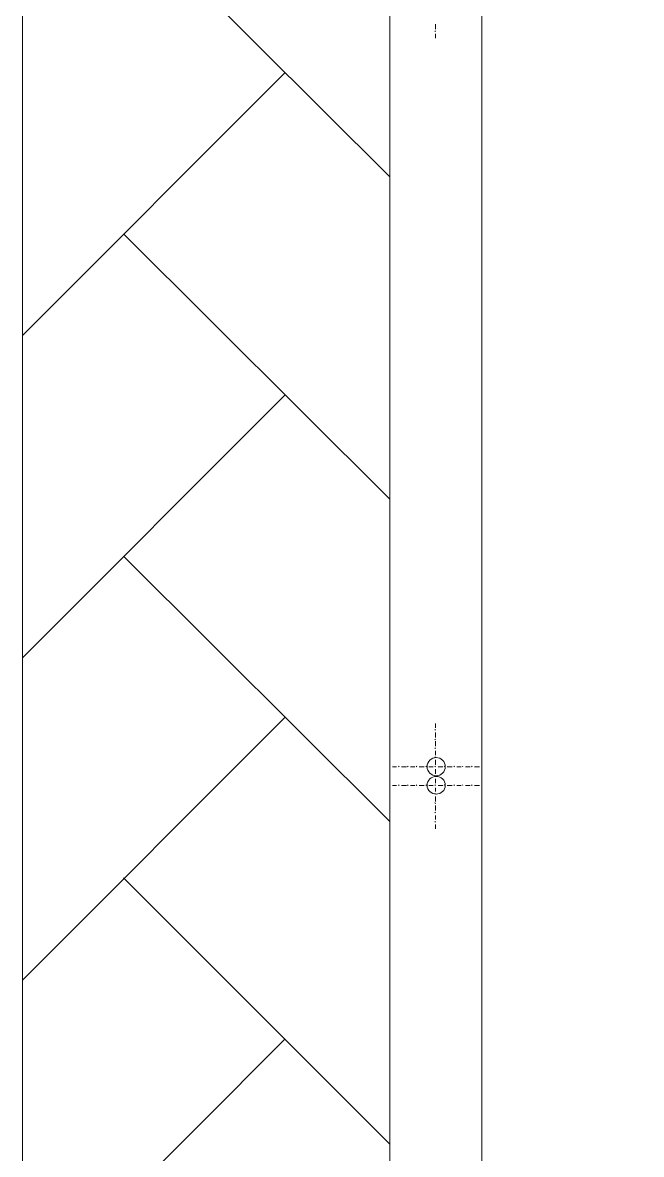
# Model space of a CAD drawing. Header units: millimetres. Extents: x 2928 to 3112, y 1220 to 1280.
# Drawn here: x 2939.241 to 2940.937, y 1246.81 to 1249.911 of the extents above; entities that cross this region are included whole.
import ezdxf

# ---------------------------------------------------------------- set-up
doc = ezdxf.new("R2010")
doc.units = ezdxf.units.MM

msp = doc.modelspace()

# ---------------------------------------------------------------- linework, layer by layer
at = {"color": 7, "linetype": 'Continuous', "lineweight": 5, "true_color": 0x000007}
msp.add_lwpolyline([(2939.24129, 1264.04895), (2939.24129, 1239.30359), (2939.24129, 1239.30359)], dxfattribs=at)
at = {"color": 252, "linetype": 'Continuous', "lineweight": 13, "true_color": 0x989898}
msp.add_lwpolyline([(2982.2769, 1240.06027), (2940.24797, 1240.06027), (2940.24797, 1263.2906), (2982.2769, 1263.2906)], close=True, dxfattribs=at)
at = {"color": 7, "linetype": 'Continuous', "lineweight": 20, "true_color": 0x000007}
msp.add_lwpolyline([(2954.85818, 1263.03893), (2954.85818, 1263.2906), (2940.24797, 1263.2906), (2940.24797, 1240.06027), (2954.82318, 1240.06027), (2954.82318, 1240.31361), (2940.49964, 1240.31361), (2940.49964, 1263.03893)], close=True, dxfattribs=at)
at = {"color": 9, "linetype": 'Continuous', "lineweight": 13, "true_color": 0xbababa}
for points in [[(2940.24797, 1249.48874), (2939.51796, 1250.21542), (2939.51796, 1250.21542)], [(2939.24129, 1249.05373), (2939.95963, 1249.77374), (2939.95963, 1249.77374)], [(2940.24797, 1248.60539), (2939.51796, 1249.33207), (2939.51796, 1249.33207)], [(2939.24129, 1248.17039), (2939.95963, 1248.8904), (2939.95963, 1248.8904)], [(2940.24797, 1247.72205), (2939.51796, 1248.44872), (2939.51796, 1248.44872)], [(2939.24129, 1247.28704), (2939.95963, 1248.00705), (2939.95963, 1248.00705)], [(2940.24797, 1246.83703), (2939.51796, 1247.56704), (2939.51796, 1247.56704)], [(2939.24129, 1246.40369), (2939.95963, 1247.12537), (2939.95963, 1247.12537)]]:
    msp.add_lwpolyline(points, dxfattribs=at)
at = {"color": 252, "linetype": 'Continuous', "lineweight": 13, "true_color": 0x989898}
for points in [[(2940.37297, 1249.90708), (2940.37297, 1249.89374), (2940.37297, 1249.89374)], [(2940.37297, 1249.88708), (2940.3713, 1249.88874), (2940.3713, 1249.88874)], [(2940.37297, 1249.88041), (2940.37297, 1249.86874), (2940.37297, 1249.86874)], [(2940.37297, 1247.97205), (2940.3713, 1247.97372), (2940.3713, 1247.97372)], [(2940.37297, 1247.99038), (2940.37297, 1247.97872), (2940.37297, 1247.97872)], [(2940.37297, 1247.94538), (2940.3713, 1247.94705), (2940.3713, 1247.94705)], [(2940.37297, 1247.96538), (2940.37297, 1247.95205), (2940.37297, 1247.95205)], [(2940.37297, 1247.92205), (2940.3713, 1247.92372), (2940.3713, 1247.92372)], [(2940.37297, 1247.92205), (2940.3713, 1247.92372), (2940.3713, 1247.92372)], [(2940.37297, 1247.94205), (2940.37297, 1247.92872), (2940.37297, 1247.92872)], [(2940.37297, 1247.94038), (2940.37297, 1247.92872), (2940.37297, 1247.92872)], [(2940.37297, 1247.91538), (2940.37297, 1247.90372), (2940.37297, 1247.90372)], [(2940.37297, 1247.91538), (2940.37297, 1247.90372), (2940.37297, 1247.90372)], [(2940.37297, 1247.89705), (2940.3713, 1247.89872), (2940.3713, 1247.89872)], [(2940.37297, 1247.89705), (2940.3713, 1247.89872), (2940.3713, 1247.89872)], [(2940.37297, 1247.89038), (2940.37297, 1247.87705), (2940.37297, 1247.87705)], [(2940.37297, 1247.89038), (2940.37297, 1247.87705), (2940.37297, 1247.87705)], [(2940.2663, 1247.87205), (2940.25464, 1247.87205), (2940.25464, 1247.87205)], [(2940.27297, 1247.87205), (2940.2713, 1247.87372), (2940.2713, 1247.87372)], [(2940.29297, 1247.87205), (2940.27964, 1247.87205), (2940.27964, 1247.87205)], [(2940.29797, 1247.87205), (2940.2963, 1247.87372), (2940.2963, 1247.87372)], [(2940.3163, 1247.87205), (2940.30464, 1247.87205), (2940.30464, 1247.87205)], [(2940.3213, 1247.87205), (2940.31964, 1247.87372), (2940.31964, 1247.87372)], [(2940.3413, 1247.87205), (2940.32797, 1247.87205), (2940.32797, 1247.87205)], [(2940.34797, 1247.87205), (2940.3463, 1247.87372), (2940.3463, 1247.87372)], [(2940.3663, 1247.87205), (2940.35464, 1247.87205), (2940.35464, 1247.87205)], [(2940.37297, 1247.87205), (2940.3713, 1247.87372), (2940.3713, 1247.87372)], [(2940.37297, 1247.87205), (2940.3713, 1247.87372), (2940.3713, 1247.87372)], [(2940.37297, 1247.87205), (2940.3713, 1247.87372), (2940.3713, 1247.87372)], [(2940.37297, 1247.86538), (2940.37297, 1247.85205), (2940.37297, 1247.85205)], [(2940.37297, 1247.86538), (2940.37297, 1247.85205), (2940.37297, 1247.85205)], [(2940.39297, 1247.87205), (2940.37964, 1247.87205), (2940.37964, 1247.87205)], [(2940.39964, 1247.87205), (2940.3963, 1247.87372), (2940.3963, 1247.87372)], [(2940.41797, 1247.87205), (2940.40464, 1247.87205), (2940.40464, 1247.87205)], [(2940.42464, 1247.87205), (2940.42297, 1247.87372), (2940.42297, 1247.87372)], [(2940.44297, 1247.87205), (2940.4313, 1247.87205), (2940.4313, 1247.87205)], [(2940.44797, 1247.87205), (2940.4463, 1247.87372), (2940.4463, 1247.87372)], [(2940.46797, 1247.87205), (2940.45464, 1247.87205), (2940.45464, 1247.87205)], [(2940.47297, 1247.87205), (2940.47131, 1247.87372), (2940.47131, 1247.87372)], [(2940.49297, 1247.87205), (2940.47964, 1247.87205), (2940.47964, 1247.87205)], [(2940.2663, 1247.82038), (2940.25464, 1247.82038), (2940.25464, 1247.82038)], [(2940.27297, 1247.82038), (2940.2713, 1247.82205), (2940.2713, 1247.82205)], [(2940.29297, 1247.82038), (2940.27964, 1247.82038), (2940.27964, 1247.82038)], [(2940.29797, 1247.82038), (2940.2963, 1247.82205), (2940.2963, 1247.82205)], [(2940.3163, 1247.82038), (2940.30464, 1247.82038), (2940.30464, 1247.82038)], [(2940.3213, 1247.82038), (2940.31964, 1247.82205), (2940.31964, 1247.82205)], [(2940.3413, 1247.82038), (2940.32797, 1247.82038), (2940.32797, 1247.82038)], [(2940.34797, 1247.82038), (2940.3463, 1247.82205), (2940.3463, 1247.82205)], [(2940.3663, 1247.82038), (2940.35464, 1247.82038), (2940.35464, 1247.82038)], [(2940.37297, 1247.84538), (2940.3713, 1247.84705), (2940.3713, 1247.84705)], [(2940.37297, 1247.84538), (2940.3713, 1247.84705), (2940.3713, 1247.84705)], [(2940.37297, 1247.82038), (2940.3713, 1247.82205), (2940.3713, 1247.82205)], [(2940.37297, 1247.82038), (2940.3713, 1247.82205), (2940.3713, 1247.82205)], [(2940.37297, 1247.82038), (2940.3713, 1247.82205), (2940.3713, 1247.82205)], [(2940.37297, 1247.83872), (2940.37297, 1247.82705), (2940.37297, 1247.82705)], [(2940.37297, 1247.83872), (2940.37297, 1247.82705), (2940.37297, 1247.82705)], [(2940.39297, 1247.82038), (2940.37964, 1247.82038), (2940.37964, 1247.82038)], [(2940.39964, 1247.82038), (2940.3963, 1247.82205), (2940.3963, 1247.82205)], [(2940.41797, 1247.82038), (2940.40464, 1247.82038), (2940.40464, 1247.82038)], [(2940.42464, 1247.82038), (2940.42297, 1247.82205), (2940.42297, 1247.82205)], [(2940.44297, 1247.82038), (2940.4313, 1247.82038), (2940.4313, 1247.82038)], [(2940.44797, 1247.82038), (2940.4463, 1247.82205), (2940.4463, 1247.82205)], [(2940.46797, 1247.82038), (2940.45464, 1247.82038), (2940.45464, 1247.82038)], [(2940.47297, 1247.82038), (2940.47131, 1247.82205), (2940.47131, 1247.82205)], [(2940.49297, 1247.82038), (2940.47964, 1247.82038), (2940.47964, 1247.82038)], [(2940.37297, 1247.79705), (2940.3713, 1247.79871), (2940.3713, 1247.79871)], [(2940.37297, 1247.79705), (2940.3713, 1247.79871), (2940.3713, 1247.79871)], [(2940.37297, 1247.81371), (2940.37297, 1247.80371), (2940.37297, 1247.80371)], [(2940.37297, 1247.81371), (2940.37297, 1247.80371), (2940.37297, 1247.80371)], [(2940.37297, 1247.79038), (2940.37297, 1247.77705), (2940.37297, 1247.77705)], [(2940.37297, 1247.79038), (2940.37297, 1247.77705), (2940.37297, 1247.77705)], [(2940.37297, 1247.77038), (2940.3713, 1247.77371), (2940.3713, 1247.77371)], [(2940.37297, 1247.77038), (2940.3713, 1247.77371), (2940.3713, 1247.77371)], [(2940.37297, 1247.76538), (2940.37297, 1247.75205), (2940.37297, 1247.75205)], [(2940.37297, 1247.76538), (2940.37297, 1247.75205), (2940.37297, 1247.75205)], [(2940.37297, 1247.74538), (2940.3713, 1247.74705), (2940.3713, 1247.74705)], [(2940.37297, 1247.73871), (2940.37297, 1247.72705), (2940.37297, 1247.72705)], [(2940.37297, 1247.72038), (2940.3713, 1247.72205), (2940.3713, 1247.72205)], [(2940.37297, 1247.71371), (2940.37297, 1247.70205), (2940.37297, 1247.70205)]]:
    msp.add_lwpolyline(points, dxfattribs=at)
at = {"color": 7, "linetype": 'Continuous', "lineweight": 5, "true_color": 0x000007}
for points in [[(2940.39964, 1247.87205), (2940.39964, 1247.88538), (2940.38797, 1247.89705), (2940.37464, 1247.89705), (2940.37464, 1247.89705), (2940.3613, 1247.89705), (2940.34964, 1247.88538), (2940.34964, 1247.87205), (2940.34964, 1247.87205), (2940.34964, 1247.85872), (2940.3613, 1247.84705), (2940.37464, 1247.84705), (2940.37464, 1247.84705), (2940.38797, 1247.84705), (2940.39964, 1247.85872), (2940.39964, 1247.87205)], [(2940.39964, 1247.82038), (2940.39964, 1247.83538), (2940.38797, 1247.84538), (2940.37464, 1247.84538), (2940.37464, 1247.84538), (2940.3613, 1247.84538), (2940.34964, 1247.83538), (2940.34964, 1247.82038), (2940.34964, 1247.82038), (2940.34964, 1247.80705), (2940.3613, 1247.79705), (2940.37464, 1247.79705), (2940.37464, 1247.79705), (2940.38797, 1247.79705), (2940.39964, 1247.80705), (2940.39964, 1247.82038)]]:
    msp.add_open_spline(points, degree=3, knots=[0, 0, 0, 0, 0.0625, 0.0625, 0.0625, 0.0625, 0.125, 0.125, 0.125, 0.125, 0.1875, 0.1875, 0.1875, 0.1875, 1, 1, 1, 1], dxfattribs=at)

doc.saveas('drawing.dxf')
